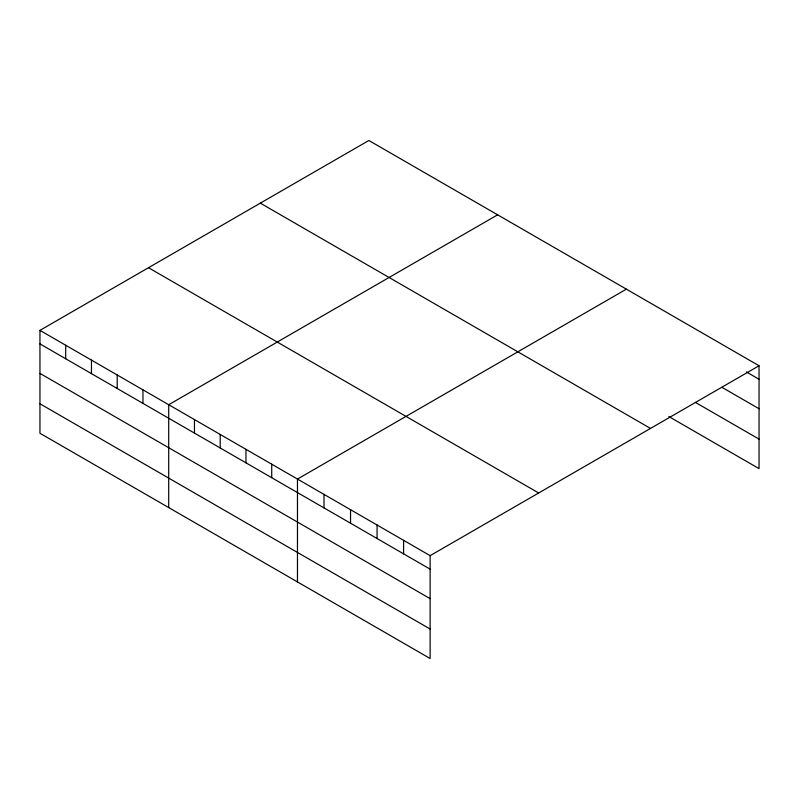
<?xml version="1.0" encoding="UTF-8"?>
<svg xmlns="http://www.w3.org/2000/svg" width="799" height="799" viewBox="0 0 799 799"><rect width="100%" height="100%" fill="white"/><g stroke="black" fill="none" stroke-linecap="round" stroke-linejoin="round"><path stroke-width="1.2" d="M39.95 330.377L430.132 555.655L430.132 658.516L39.95 433.248L39.95 330.377L368.868 140.484L759.05 365.752L759.05 468.623L668.843 416.539M497.627 214.821L168.709 404.723L168.709 507.585M626.386 289.158L297.468 479.06L297.468 581.922M430.132 555.655L759.05 365.752M746.316 371.915L759.05 379.265M721.906 387.305L759.05 408.758M695.37 402.366L759.05 439.13M260.324 203.146L650.506 428.424M148.494 267.715L538.676 492.983M39.95 343.9L430.132 569.168M39.95 373.383L430.132 598.651M39.95 403.765L430.132 629.033M403.605 540.334L403.605 553.847M377.068 525.013L377.068 538.526M350.541 509.692L350.541 523.215M324.004 494.381L324.004 507.894M271.72 464.189L271.72 477.702M245.972 449.328L245.972 462.841M220.214 434.456L220.214 447.969M194.467 419.585L194.467 433.098M142.961 389.852L142.961 403.365M117.203 374.981L117.203 388.494M91.456 360.119L91.456 373.632M65.698 345.248L65.698 358.761"/></g></svg>
